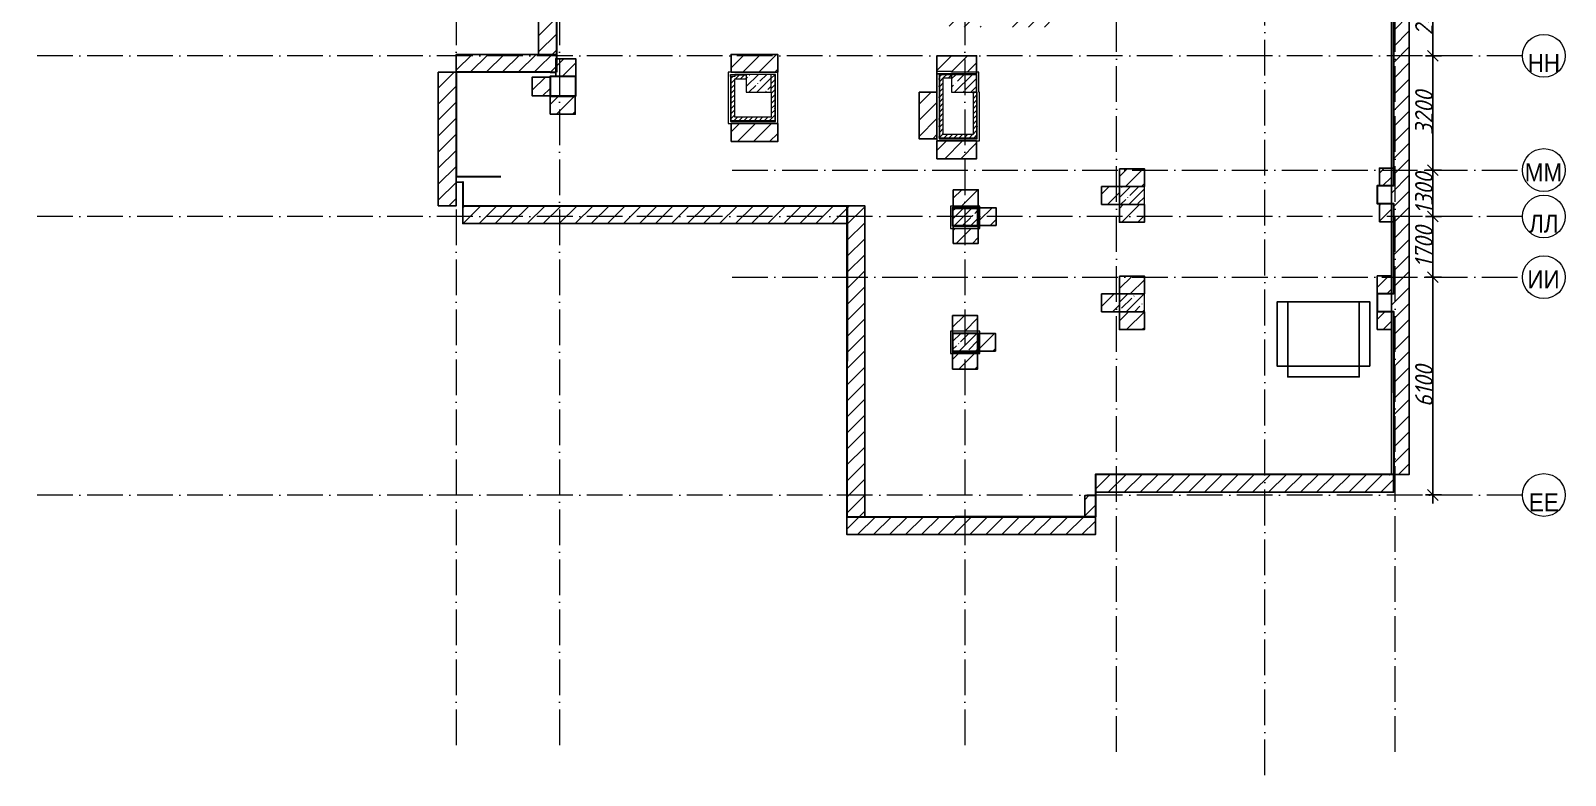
# Model space of a CAD drawing. Header units: millimetres. Extents: x 6277 to 253996, y -115614 to 184496.
# Drawn here: x 97370 to 140352, y 82356 to 103209 of the extents above; entities that cross this region are included whole.
import ezdxf

# ---------------------------------------------------------------- set-up
doc = ezdxf.new("R2010")
doc.units = ezdxf.units.MM
doc.linetypes.add('50_200_ШТРИХ_1Т_ш5_п1_п1_', pattern=[1400, 1000, -200, 0, -200])
for name, color, linetype, lineweight in [('A-ANNO-DIMS', 7, 'Continuous', 9), ('A-WALL', 7, 'Continuous', 5), ('A-WALL-FNSH-1', 7, 'Continuous', 5), ('I-WALL', 7, 'Continuous', 5), ('S-COLS', 7, 'Continuous', 9), ('S-COLS-1', 7, 'Continuous', 5)]:
    doc.layers.add(name, color=color, linetype=linetype, lineweight=lineweight)
for name, color, linetype, lineweight, true_color in [('I-WALL-15', 7, 'Continuous', 5, 0x787878), ('Оси-1', 7, 'Continuous', 20, 0xaaaaaa), ('Оси-2', 7, 'Continuous', 9, 0xaaaaaa), ('Оси-3', 7, '50_200_ШТРИХ_1Т_ш5_п1_п1_', 9, 0xaaaaaa)]:
    doc.layers.add(name, color=color, linetype=linetype, lineweight=lineweight, true_color=true_color)
doc.styles.add('Arial', font='arial.ttf', dxfattribs={"width": 0.9, "height": 500})
doc.styles.add('ISOCPEUR_I_1', font='isocpeui.ttf', dxfattribs={"width": 0.9, "height": 500})
doc.dimstyles.new('ISO-2_5_0_9К_БОЛЬШОЙ', dxfattribs={"dimscale": 304.8, "dimtxt": 497.990588, "dimasz": 0.984252, "dimexe": 0.787402, "dimexo": 0, "dimgap": 0, "dimtad": 1, "dimdec": 0, "dimzin": 0, "dimdsep": 46, "dimtxsty": 'ISOCPEUR_I_1', "dimblk1": 'OBLIQUE', "dimblk2": 'OBLIQUE', "dimsah": 1, "dimcen": 0.09, "dimdle": 0.787402, "dimazin": 0, "dimtfac": 1, "dimtdec": 4, "dimtix": 1, "dimtmove": 0, "dimatfit": 3, "dimfxl": 1, "dimtvp": 1, "dimtolj": 1, "dimtzin": 0, "dimarcsym": 2})
pattern_1 = [(45, (34340.6, 34851.68), (-228.0985, 228.0985), []), (45, (34568.68, 34851.68), (-228.0985, 228.0985), [403.225, -80.645, 6.706, -73.939])]
pattern_2 = [(0, (34312.88, 34904.68), (406.4, 101.6), [6.706, -298.094, 6.706, -298.094, -1625.6]), (0, (34312.88, 34904.68), (406.4, 101.6), [-609.6, 6.706, -602.894, 6.706, -298.094, -711.2]), (0, (34312.88, 34904.68), (406.4, 101.6), [-1524, 6.706, -196.494, 6.706, -501.294]), (120, (34465.28, 34955.48), (-291.18818, 301.15272), [6.706, -298.094, 6.706, -298.094, -1625.6]), (120, (34465.28, 34955.48), (-291.18818, 301.15272), [-609.6, 6.706, -602.894, 6.706, -298.094, -711.2]), (120, (34465.28, 34955.48), (-291.18818, 301.15272), [-1524, 6.706, -196.494, 6.706, -501.294]), (240, (34516.08, 35158.68), (-115.21182, -402.75272), [6.706, -298.094, 6.706, -298.094, -1625.6]), (240, (34516.08, 35158.68), (-115.21182, -402.75272), [-609.6, 6.706, -602.894, 6.706, -298.094, -711.2]), (240, (34516.08, 35158.68), (-115.21182, -402.75272), [-1524, 6.706, -196.494, 6.706, -501.294])]
pattern_3 = [(45, (34312.88, 34904.68), (-70.71068, 70.71068), [])]

# ---------------------------------------------------------------- blocks, each defined once
blk = doc.blocks.new('BSC_Колонна _Прямоугольная - 500х700-V240-АИ_План этажа_Стены_3')
at = {"layer": 'S-COLS-1'}
h = blk.add_hatch(dxfattribs=at)
h.set_pattern_fill('FP_168', color=256, style=0, pattern_type=2)
h.set_pattern_definition([(315, (-64381.04, 93900), (228.0985, 228.0985), []), (315, (-64381.04, 93671.9), (228.0985, 228.0985), [403.225, -80.645, 6.706, -73.939])])
h.paths.add_polyline_path([(-250, 350), (-250, -350), (250, -350), (250, 350), (-17, 350)])
for p, q in [((250, 350), (-250, 350)), ((-250, 350), (-250, -350)), ((250, -350), (250, 350)), ((-250, -350), (250, -350))]:
    blk.add_line(p, q, dxfattribs=at)
blk = doc.blocks.new('BSC_Колонна _Прямоугольная - 500х700-V252-АИ_План этажа_Стены_3')
at = {"layer": 'S-COLS-1'}
h = blk.add_hatch(dxfattribs=at)
h.set_pattern_fill('FP_180', color=256, style=0, pattern_type=2)
h.set_pattern_definition([(315, (-61381.04, 93900), (228.0985, 228.0985), []), (315, (-61381.04, 93671.9), (228.0985, 228.0985), [403.225, -80.645, 6.706, -73.939])])
h.paths.add_polyline_path([(-250, 350), (-250, -350), (250, -350), (250, 350), (152, 350)])
for p, q in [((250, 350), (-250, 350)), ((-250, 350), (-250, -350)), ((250, -350), (250, 350)), ((-250, -350), (250, -350))]:
    blk.add_line(p, q, dxfattribs=at)
blk = doc.blocks.new('BSC_Колонна _Прямоугольная - 500х700-V299-АИ_План этажа_Стены_3')
at = {"layer": 'S-COLS-1'}
h = blk.add_hatch(dxfattribs=at)
h.set_pattern_fill('FP_205', color=256, style=0, pattern_type=2)
h.set_pattern_definition([(315, (-66830.7, 83450), (228.0985, 228.0985), []), (315, (-66830.7, 83221.9), (228.0985, 228.0985), [403.225, -80.645, 6.706, -73.939])])
h.paths.add_polyline_path([(-250, 350), (-250, -350), (250, -350), (250, 350)])
for p, q in [((250, 350), (-250, 350)), ((-250, 350), (-250, -350)), ((250, -350), (250, 350)), ((-250, -350), (250, -350))]:
    blk.add_line(p, q, dxfattribs=at)
blk = doc.blocks.new('Ось сетки - Круг_Ø6_00__ISO-2_5_0_9K_-17386508-АИ_План этажа_Стены_3')
at = {"layer": 'Оси-1'}
blk.add_circle((0, 0), 3, dxfattribs=at)
blk = doc.blocks.new('_Oblique')
at = {"color": 0, "linetype": 'ByBlock', "lineweight": -2}
blk.add_line((-0.5, -0.5), (0.5, 0.5), dxfattribs=at)
blk = doc.blocks.new('*D31')
at = {"layer": 'A-ANNO-DIMS', "color": 0, "lineweight": -2, "transparency": 16777216}
for p, q in [((45339, 96306), (45791, 96306)), ((45551, 89966), (45551, 96546)), ((45339, 90206), (45791, 90206))]:
    blk.add_line(p, q, dxfattribs=at)
at = {"layer": 'Defpoints', "color": 0, "transparency": 16777216}
for p in [(45339, 96306), (45551, 96306), (45339, 90206)]:
    blk.add_point(p, dxfattribs=at)
at = {"layer": 'A-ANNO-DIMS', "color": 0, "lineweight": -2, "transparency": 16777216, "xscale": 300, "yscale": 300, "zscale": 300}
for p, rotation in [((45551, 96306), 90), ((45551, 90206), 270)]:
    blk.add_blockref('_Oblique', p, dxfattribs=dict(at, rotation=rotation))
at = {"layer": 'A-ANNO-DIMS', "color": 0, "transparency": 16777216, "insert": (45301, 93256), "char_height": 500, "width": 1402.04, "attachment_point": 5, "rotation": 90, "style": 'ISOCPEUR_I_1'}
blk.add_mtext('\\A1;6100', dxfattribs=at)
blk = doc.blocks.new('*D32')
at = {"layer": 'A-ANNO-DIMS', "color": 0, "lineweight": -2, "transparency": 16777216}
for p, q in [((45339, 98006), (45791, 98006)), ((45551, 96066), (45551, 98246)), ((45339, 96306), (45791, 96306))]:
    blk.add_line(p, q, dxfattribs=at)
at = {"layer": 'Defpoints', "color": 0, "transparency": 16777216}
for p in [(45339, 98006), (45551, 98006), (45339, 96306)]:
    blk.add_point(p, dxfattribs=at)
at = {"layer": 'A-ANNO-DIMS', "color": 0, "lineweight": -2, "transparency": 16777216, "xscale": 300, "yscale": 300, "zscale": 300}
for p, rotation in [((45551, 98006), 90), ((45551, 96306), 270)]:
    blk.add_blockref('_Oblique', p, dxfattribs=dict(at, rotation=rotation))
at = {"layer": 'A-ANNO-DIMS', "color": 0, "transparency": 16777216, "insert": (45298, 97156), "char_height": 500, "width": 1402.04, "attachment_point": 5, "rotation": 90, "style": 'ISOCPEUR_I_1'}
blk.add_mtext('\\A1;1700', dxfattribs=at)
blk = doc.blocks.new('*D33')
at = {"layer": 'A-ANNO-DIMS', "color": 0, "lineweight": -2, "transparency": 16777216}
for p, q in [((45339, 99306), (45791, 99306)), ((45551, 97766), (45551, 99546)), ((45339, 98006), (45791, 98006))]:
    blk.add_line(p, q, dxfattribs=at)
at = {"layer": 'Defpoints', "color": 0, "transparency": 16777216}
for p in [(45339, 99306), (45551, 99306), (45339, 98006)]:
    blk.add_point(p, dxfattribs=at)
at = {"layer": 'A-ANNO-DIMS', "color": 0, "lineweight": -2, "transparency": 16777216, "xscale": 300, "yscale": 300, "zscale": 300}
for p, rotation in [((45551, 99306), 90), ((45551, 98006), 270)]:
    blk.add_blockref('_Oblique', p, dxfattribs=dict(at, rotation=rotation))
at = {"layer": 'A-ANNO-DIMS', "color": 0, "transparency": 16777216, "insert": (45301, 98656), "char_height": 500, "width": 1402.04, "attachment_point": 5, "rotation": 90, "style": 'ISOCPEUR_I_1'}
blk.add_mtext('\\A1;1300', dxfattribs=at)
blk = doc.blocks.new('*D34')
at = {"layer": 'A-ANNO-DIMS', "color": 0, "lineweight": -2, "transparency": 16777216}
for p, q in [((45551, 99066), (45551, 102746)), ((45339, 102506), (45791, 102506)), ((45339, 99306), (45791, 99306))]:
    blk.add_line(p, q, dxfattribs=at)
at = {"layer": 'Defpoints', "color": 0, "transparency": 16777216}
for p in [(45339, 102506), (45551, 102506), (45339, 99306)]:
    blk.add_point(p, dxfattribs=at)
at = {"layer": 'A-ANNO-DIMS', "color": 0, "lineweight": -2, "transparency": 16777216, "xscale": 300, "yscale": 300, "zscale": 300}
for p, rotation in [((45551, 102506), 90), ((45551, 99306), 270)]:
    blk.add_blockref('_Oblique', p, dxfattribs=dict(at, rotation=rotation))
at = {"layer": 'A-ANNO-DIMS', "color": 0, "transparency": 16777216, "insert": (45301, 100906), "char_height": 500, "width": 1516.96, "attachment_point": 5, "rotation": 90, "style": 'ISOCPEUR_I_1'}
blk.add_mtext('\\A1;3200', dxfattribs=at)
blk = doc.blocks.new('*D35')
at = {"layer": 'A-ANNO-DIMS', "color": 0, "lineweight": -2, "transparency": 16777216}
for p, q in [((45339, 104906), (45791, 104906)), ((45551, 102266), (45551, 105146)), ((45339, 102506), (45791, 102506))]:
    blk.add_line(p, q, dxfattribs=at)
at = {"layer": 'Defpoints', "color": 0, "transparency": 16777216}
for p in [(45339, 104906), (45551, 104906), (45339, 102506)]:
    blk.add_point(p, dxfattribs=at)
at = {"layer": 'A-ANNO-DIMS', "color": 0, "lineweight": -2, "transparency": 16777216, "xscale": 300, "yscale": 300, "zscale": 300}
for p, rotation in [((45551, 104906), 90), ((45551, 102506), 270)]:
    blk.add_blockref('_Oblique', p, dxfattribs=dict(at, rotation=rotation))
at = {"layer": 'A-ANNO-DIMS', "color": 0, "transparency": 16777216, "insert": (45301, 103706), "char_height": 500, "width": 1562.92, "attachment_point": 5, "rotation": 90, "style": 'ISOCPEUR_I_1'}
blk.add_mtext('\\A1;2400', dxfattribs=at)
blk = doc.blocks.new('osi')
at = {"layer": 'Оси-3'}
for p, q in [((18190.8, 126205.7), (18190.8, 83013.9)), ((21090.8, 126205.7), (21090.8, 83013.9)), ((32440.8, 126205.7), (32440.8, 83013.9)), ((36690.8, 83013.9), (36690.8, 126205.7)), ((40840.8, 82355.8), (40840.8, 126205.7)), ((44490.8, 83013.9), (44490.8, 126205.7)), ((48058.7, 102505.8), (6276.8, 102505.8)), ((25922, 99305.8), (48058.7, 99305.8)), ((48058.7, 98005.8), (6276.8, 98005.8)), ((25922, 96305.8), (48058.7, 96305.8)), ((48058.7, 90205.8), (6276.8, 90205.8))]:
    blk.add_line(p, q, dxfattribs=at)
at = {"layer": 'Оси-1', "xscale": 199.9999999999999, "yscale": 199.9999999999999, "zscale": 199.9999999999999}
for p, rotation in [((48658.7, 102505.8), 89.9999999999998), ((48658.7, 99305.8), 269.9999999999995), ((48658.7, 98005.8), 89.9999999999998), ((48658.7, 96305.8), 269.9999999999995), ((48658.7, 90205.8), 89.9999999999998)]:
    blk.add_blockref('Ось сетки - Круг_Ø6_00__ISO-2_5_0_9K_-17386508-АИ_План этажа_Стены_3', p, dxfattribs=dict(at, rotation=rotation))
at = {"layer": 'Оси-2', "char_height": 500, "attachment_point": 5, "line_spacing_factor": 0.936439, "style": 'Arial'}
for s, insert, width in [('\\pxqc,t4.572,9.144,13.716,18.288,22.86,27.432,32.004,36.576,41.148,45.72,50.292,54.864,59.436,64.008,68.58,73.152,77.724,82.296,86.868,91.44,96.012,100.584,105.156,109.728,114.3,118.872,123.444,128.016,132.588,137.16,141.732,146.304;{НН}', (48658.5, 102302.9), 916.2), ('\\pxqc,t4.572,9.144,13.716,18.288,22.86,27.432,32.004,36.576,41.148,45.72,50.292,54.864,59.436,64.008,68.58,73.152,77.724,82.296,86.868,91.44,96.012,100.584,105.156,109.728,114.3,118.872,123.444,128.016,132.588,137.16,141.732,146.304;{ММ}', (48647.3, 99244), 1036.8), ('\\pxqc,t4.572,9.144,13.716,18.288,22.86,27.432,32.004,36.576,41.148,45.72,50.292,54.864,59.436,64.008,68.58,73.152,77.724,82.296,86.868,91.44,96.012,100.584,105.156,109.728,114.3,118.872,123.444,128.016,132.588,137.16,141.732,146.304;{ЛЛ}', (48657.6, 97802.9), 846), ('\\pxqc,t4.572,9.144,13.716,18.288,22.86,27.432,32.004,36.576,41.148,45.72,50.292,54.864,59.436,64.008,68.58,73.152,77.724,82.296,86.868,91.44,96.012,100.584,105.156,109.728,114.3,118.872,123.444,128.016,132.588,137.16,141.732,146.304;{ИИ}', (48648.2, 96244), 916.2), ('\\pxqc,t4.572,9.144,13.716,18.288,22.86,27.432,32.004,36.576,41.148,45.72,50.292,54.864,59.436,64.008,68.58,73.152,77.724,82.296,86.868,91.44,96.012,100.584,105.156,109.728,114.3,118.872,123.444,128.016,132.588,137.16,141.732,146.304;{ЕЕ}', (48657.6, 90002.9), 846)]:
    blk.add_mtext(s, dxfattribs=dict(at, insert=insert, width=width))
at = {"layer": 'A-ANNO-DIMS'}
for base, p1, p2, override, picture, middle in [((45551.2, 104905.8), (45339.1, 102505.8), (45339.1, 104905.8), {"dimpost": '<>', "dimfxl": 2400}, '*D35', (45301.2, 103705.8)), ((45551.2, 102505.8), (45339.1, 99305.8), (45339.1, 102505.8), {"dimpost": '<>', "dimfxl": 3200}, '*D34', (45301.2, 100905.8)), ((45551.2, 99305.8), (45339.1, 98005.8), (45339.1, 99305.8), {"dimpost": '<>', "dimfxl": 1300}, '*D33', (45301.2, 98655.8)), ((45551.2, 98005.8), (45339.1, 96305.8), (45339.1, 98005.8), {"dimpost": '<>', "dimfxl": 1700}, '*D32', (45298, 97155.8)), ((45551.2, 96305.8), (45339.1, 90205.8), (45339.1, 96305.8), {"dimpost": '<>', "dimfxl": 6100}, '*D31', (45301.2, 93255.8))]:
    dim = blk.add_linear_dim(base=base, p1=p1, p2=p2, angle=90, dimstyle='ISO-2_5_0_9К_БОЛЬШОЙ', override=override, dxfattribs=at)
    dim.commit()
    dim.dimension.update_dxf_attribs({"geometry": picture, "text_midpoint": middle})

msp = doc.modelspace()

# ---------------------------------------------------------------- hatches: boundary and pattern name
at = {"true_color": 0xf8991e}
h = msp.add_hatch(dxfattribs=at)
h.set_pattern_fill('ANSI31', color=30, scale=100)
h.paths.add_polyline_path([(135481.1, 96340.4), (135084.7, 96340.4), (135084.7, 95840.4), (135481.1, 95840.4)])
h.paths.add_polyline_path([(135481.1, 95340.4), (135084.7, 95340.4), (135084.7, 94840.4), (135481.1, 94840.4)])
h.paths.add_polyline_path([(135981.1, 116306.4), (135481.1, 116306.4), (135481.1, 116061.4), (135506, 116061.4), (135506, 113790.4), (135481.1, 113790.4), (135481.1, 113271.7), (135511.6, 113271.7), (135511.6, 107940.4), (135481.1, 107940.4), (135481.1, 107426.4), (135533.7, 107426.4), (135533.7, 104590.4), (135481.1, 104590.4), (135481.1, 104090.4), (135538.7, 104090.4), (135538.7, 99360.4), (135541.1, 99360.4), (135541.1, 98860.4), (135481.1, 98860.4), (135481.1, 98371.4), (135539.7, 98371.4), (135541.1, 98360.4), (135541.1, 97860.4), (135539.7, 95840.4), (135481.1, 95840.4), (135481.1, 95340.4), (135541.6, 95340.4), (135546.2, 90781.4), (135981.1, 90781.4)])
h.paths.add_polyline_path([(135481.1, 98360.4), (135144.7, 98360.4), (135144.7, 97860.4), (135481.1, 97860.4)])
h.paths.add_polyline_path([(135481.1, 99360.4), (135144.7, 99360.4), (135144.7, 98860.4), (135481.1, 98860.4)])
h.paths.add_polyline_path([(128564.8, 95337.8), (127864.8, 95337.8), (127864.8, 94837.8), (128564.8, 94837.8)])
h.paths.add_polyline_path([(127864.8, 95837.8), (127364.8, 95837.8), (127364.8, 95337.8), (127864.8, 95337.8)])
h.paths.add_polyline_path([(128564.8, 96337.8), (127864.8, 96337.8), (127864.8, 95837.8), (128564.8, 95837.8)])
h.paths.add_polyline_path([(128564.8, 98337.8), (127864.8, 98337.8), (127864.8, 97843.9), (128564.8, 97843.9)])
h.paths.add_polyline_path([(127864.8, 98843.9), (127364.8, 98843.9), (127364.8, 98343.9), (127864.8, 98343.9)])
h.paths.add_polyline_path([(128564.8, 99343.9), (127864.8, 99343.9), (127864.8, 98843.9), (128564.8, 98843.9)])
h.paths.add_polyline_path([(123910.6, 98752.4), (123210.6, 98752.4), (123210.6, 98292.4), (123910.6, 98292.4)])
h.paths.add_polyline_path([(124410.6, 98252.4), (123950.6, 98252.4), (123950.6, 97752.4), (124410.6, 97752.4)])
h.paths.add_polyline_path([(123910.6, 97672.4), (123210.6, 97672.4), (123210.6, 97252.4), (123910.6, 97252.4)])
h.paths.add_polyline_path([(123890.6, 95232.4), (123190.6, 95232.4), (123190.6, 94792.4), (123890.6, 94792.4)])
h.paths.add_polyline_path([(124390.6, 94732.4), (123950.6, 94732.4), (123950.6, 94232.4), (124390.6, 94232.4)])
h.paths.add_polyline_path([(123890.6, 94172.4), (123190.6, 94172.4), (123190.6, 93732.4), (123890.6, 93732.4)])
h.paths.add_polyline_path([(135541.1, 90781.4), (127190.7, 90781.4), (127190.7, 90281.4), (135541.1, 90281.4)])
h.paths.add_polyline_path([(127190.7, 90189.4), (126890.7, 90189.4), (126890.7, 89597.4), (127190.7, 89597.4)])
h.paths.add_polyline_path([(127190.7, 89597.4), (120231.1, 89597.4), (120231.1, 89097.4), (127190.7, 89097.4)])
h.paths.add_polyline_path([(120731.1, 98305.8), (120241.9, 98305.8), (120241.9, 97805.8), (120231.1, 89597.4), (120731.1, 89597.4)])
h.paths.add_polyline_path([(120231.1, 98305.8), (109471.9, 98305.8), (109471.9, 97805.8), (120231.1, 97805.8)])
h.paths.add_polyline_path([(109287, 102046.4), (108787, 102046.4), (108787, 98305.8), (109287, 98305.8)])
h.paths.add_polyline_path([(112078.1, 102425.4), (112079.1, 102546.4), (109287, 102546.4), (109287, 102046.4), (112078.1, 102046.4)])
h.paths.add_polyline_path([(111918, 101911.9), (111418, 101911.9), (111418, 101380.4), (111918, 101380.4)])
h.paths.add_polyline_path([(112620.1, 101368.4), (111918, 101368.4), (111918, 100868.4), (112620.1, 100868.4)])
h.paths.add_polyline_path([(112638, 102425.4), (112096, 102425.4), (112096, 102046.4), (112078.1, 102046.4), (112078.1, 101925.4), (112638, 101925.4)])
h.paths.add_polyline_path([(118292.9, 100605.4), (116987.9, 100605.4), (116987.9, 100105.4), (118292.9, 100105.4)])
h.paths.add_polyline_path([(118292.9, 102545.4), (116987.9, 102545.4), (116987.9, 102045.4), (118292.9, 102045.4)])
h.paths.add_polyline_path([(119245, 115030.4), (117946, 115030), (117946, 114780), (117946.8, 114530.4), (119245, 114530.4)])
h.paths.add_polyline_path([(112096, 110156.4), (111596, 110156.4), (111596, 102546.4), (112096, 102546.4)])
h.paths.add_polyline_path([(112638, 104678.4), (112096, 104678.4), (112096, 104178.4), (112638, 104178.4)])
h.paths.add_polyline_path([(112655.8, 105735.4), (112096, 105735.4), (112096, 105235.4), (112655.8, 105235.4)])
h.paths.add_polyline_path([(118174.8, 104618), (117414.8, 104618), (117414.8, 104118), (118174.8, 104118)])
h.paths.add_polyline_path([(118174.8, 105730), (117414.8, 105730), (117414.8, 105238), (118174.8, 105238)])
h.paths.add_polyline_path([(123862.9, 100122.9), (122751.4, 100122.9), (122751.4, 99622.9), (123862.9, 99622.9)])
h.paths.add_polyline_path([(122751.4, 101485.4), (122251.4, 101485.4), (122251.4, 100182.9), (122751.4, 100182.9)])
h.paths.add_polyline_path([(123862.9, 102505.4), (122751.4, 102505.4), (122751.4, 102065.4), (123162.9, 102065.4), (123162.9, 102045.4), (123862.9, 102045.4)])
h.paths.add_polyline_path([(126010.6, 103812.4), (124657.2, 103812.4), (124657.2, 103312.4), (126010.6, 103312.4)])
h.paths.add_polyline_path([(126510.6, 104742.7), (126010.6, 104742.7), (126010.6, 103770.7), (126510.6, 103770.7)])
h.paths.add_polyline_path([(123990.6, 103812.4), (123090.6, 103812.4), (123090.6, 103312.4), (123990.6, 103312.4)])
h.paths.add_polyline_path([(123070.6, 104767.8), (122590.6, 104767.8), (122590.6, 103812.4), (123070.6, 103812.4), (123070.6, 103832.4)])
h.paths.add_polyline_path([(123070.6, 106262.7), (123076, 106322.7), (122590.6, 106322.7), (122590.6, 105234.3), (123070.6, 105234.3)])
h.paths.add_polyline_path([(124173.3, 106822.7), (123090.6, 106822.7), (123090.6, 106322.7), (124173.3, 106322.7)])
h.paths.add_polyline_path([(125970.6, 105340.4), (124702.3, 105340.4), (124702.3, 104840.4), (125970.6, 104840.4)])
h.paths.add_polyline_path([(128564.8, 104086.2), (127864.8, 104086.2), (127864.8, 103586.2), (128564.8, 103586.2)])
h.paths.add_polyline_path([(127864.8, 104586.2), (127364.8, 104586.2), (127364.8, 104086.2), (127864.8, 104086.2)])
h.paths.add_polyline_path([(128564.8, 105086.2), (127864.8, 105086.2), (127864.8, 104587.8), (128564.8, 104587.8)])
h.paths.add_polyline_path([(128564.8, 107436.2), (127864.8, 107436.2), (127864.8, 106936.2), (128564.8, 106936.2)])
h.paths.add_polyline_path([(127864.8, 107936.2), (127364.8, 107936.2), (127364.8, 107436.2), (127864.8, 107436.2)])
h.paths.add_polyline_path([(128564.8, 108436.2), (127864.8, 108436.2), (127864.8, 107937.8), (128564.8, 107937.8)])
h.paths.add_polyline_path([(135481.1, 104087.8), (135084.7, 104087.8), (135084.7, 103587.8), (135481.1, 103587.8)])
h.paths.add_polyline_path([(135481.1, 105087.8), (135084.7, 105087.8), (135084.7, 104590.4), (135481.1, 104590.4)])
h.paths.add_polyline_path([(135481.1, 108440.4), (135102.6, 108440.4), (135102.6, 107940.4), (135481.1, 107940.4)])
h.paths.add_polyline_path([(135481.1, 107426.4), (135102.6, 107426.4), (135102.6, 106940.4), (135481.1, 106940.4)])
h.paths.add_polyline_path([(135481.1, 116806.4), (127749, 116806.4), (127749, 116306.4), (135481.1, 116306.4)])
h.paths.add_polyline_path([(128564.8, 113284.2), (127864.8, 113284.2), (127864.8, 112784.2), (128564.8, 112784.2)])
h.paths.add_polyline_path([(127804.8, 113784.2), (127364.8, 113784.2), (127364.8, 113284.2), (127804.8, 113284.2)])
h.paths.add_polyline_path([(128564.8, 114284.2), (127864.8, 114284.2), (127864.8, 113787.8), (128564.8, 113787.8)])
h.paths.add_polyline_path([(127749, 116806.4), (127249, 116806.4), (127249, 116096.4), (127749, 116096.4)])
h.paths.add_polyline_path([(128449, 120363.4), (127949, 120363.4), (127949, 116806.4), (128449, 116806.4)])
h.paths.add_polyline_path([(128789, 116306.4), (128289, 116306.4), (128289, 116096.4), (128789, 116096.4)])
h.paths.add_polyline_path([(127949, 120633.4), (127519, 120633.4), (127519, 120133.4), (127949, 120133.4)])
h.paths.add_polyline_path([(127949, 119046.4), (127749, 119046.4), (127749, 118546.4), (127949, 118546.4)])
h.paths.add_polyline_path([(127519, 120363.4), (127019, 120363.4), (127019, 120133.4), (127519, 120133.4)])
h.paths.add_polyline_path([(127519, 120633.4), (127519, 120870.4), (117945, 120870.4), (117945, 120370.4), (127519, 120370.4)])
h.paths.add_polyline_path([(123295, 120370.4), (122795, 120370.4), (122795, 120107.4), (123295, 120107.4)])
h.paths.add_polyline_path([(124319, 120363.4), (123819, 120363.4), (123819, 120107.4), (124319, 120107.4)])
h.paths.add_polyline_path([(124067.4, 118663.4), (122984.8, 118663.4), (122984.8, 118163.4), (124067.4, 118163.4)])
h.paths.add_polyline_path([(124067.4, 115673.4), (122984.8, 115673.4), (122984.8, 115173.4), (124067.4, 115173.4)])
h.paths.add_polyline_path([(122984.8, 116648.8), (122484.8, 116648.8), (122484.8, 115673.4), (122984.8, 115673.4)])
h.paths.add_polyline_path([(122984.8, 118163.4), (122484.8, 118163.4), (122484.8, 117152), (122984.8, 117152)])
h.paths.add_polyline_path([(117927, 120370.4), (117427, 120370.4), (117427, 110681.4), (117927, 110681.4)])
h.paths.add_polyline_path([(119745, 114530.4), (119245, 114530.4), (119245, 113032.4), (119745, 113032.4)])
h.paths.add_polyline_path([(117927, 110656.4), (112096, 110656.4), (112096, 110156.4), (117927, 110156.4)])
h.paths.add_polyline_path([(118557, 110685.6), (118057, 110685.6), (118057, 110156.4), (118557, 110156.4)])
h.paths.add_polyline_path([(123970.6, 109262.7), (122764.1, 109262.7), (122764.1, 108762.7), (123970.6, 108762.7)])
h.paths.add_polyline_path([(122660.6, 110179.4), (122160.6, 110179.4), (122160.6, 109322.7), (122660.6, 109322.7)])
h.paths.add_polyline_path([(122660.6, 113032.4), (122160.6, 113032.4), (122160.6, 110672), (122660.6, 110672)])
h.paths.add_polyline_path([(123993.3, 113592.4), (122786.8, 113592.4), (122786.8, 113092.4), (123993.3, 113092.4)])
at = {"layer": 'I-WALL'}
h = msp.add_hatch(dxfattribs=at)
h.set_pattern_fill('FP_5', color=256, style=0, pattern_type=2)
h.set_pattern_definition(pattern_3)
h.paths.add_polyline_path([(116987.9, 100685.4), (117087.9, 100685.4), (117087.9, 101925.4), (116987.9, 101925.4)])
h = msp.add_hatch(dxfattribs=at)
h.set_pattern_fill('FP_5', color=256, style=0, pattern_type=2)
h.set_pattern_definition(pattern_3)
h.paths.add_polyline_path([(117087.9, 101865.4), (117412.9, 101865.4), (117412.9, 101965.4), (117087.9, 101965.4), (117087.9, 101925.4)])
h = msp.add_hatch(dxfattribs=at)
h.set_pattern_fill('FP_5', color=256, style=0, pattern_type=2)
h.set_pattern_definition(pattern_3)
h.paths.add_polyline_path([(118212.9, 100685.4), (118212.9, 101985.4), (118112.9, 101985.4), (118112.9, 100685.4)])
h = msp.add_hatch(dxfattribs=at)
h.set_pattern_fill('FP_5', color=256, style=0, pattern_type=2)
h.set_pattern_definition(pattern_3)
h.paths.add_polyline_path([(123162.9, 101885.4), (123162.9, 101985.4), (122831.4, 101985.4), (122831.4, 101885.4), (122931.4, 101885.4)])
h = msp.add_hatch(dxfattribs=at)
h.set_pattern_fill('FP_5', color=256, style=0, pattern_type=2)
h.set_pattern_definition(pattern_3)
h.paths.add_polyline_path([(122931.4, 100302.9), (122931.4, 101885.4), (122831.4, 101885.4), (122831.4, 100302.9)])
h = msp.add_hatch(dxfattribs=at)
h.set_pattern_fill('FP_5', color=256, style=0, pattern_type=2)
h.set_pattern_definition(pattern_3)
h.paths.add_polyline_path([(123862.9, 100202.9), (123862.9, 101485.4), (123762.9, 101485.4), (123762.9, 100202.9)])
h = msp.add_hatch(dxfattribs=at)
h.set_pattern_fill('FP_5', color=256, style=0, pattern_type=2)
h.set_pattern_definition(pattern_3)
h.paths.add_polyline_path([(117087.9, 100685.4), (118112.9, 100685.4), (118112.9, 100785.4), (117087.9, 100785.4)])
h = msp.add_hatch(dxfattribs=at)
h.set_pattern_fill('FP_5', color=256, style=0, pattern_type=2)
h.set_pattern_definition(pattern_3)
h.paths.add_polyline_path([(122831.4, 100202.9), (123762.9, 100202.9), (123762.9, 100302.9), (122831.4, 100302.9)])
at = {"layer": 'I-WALL-15'}
h = msp.add_hatch(dxfattribs=at)
h.set_pattern_fill('FP_3', color=256, style=0, pattern_type=2)
h.set_pattern_definition(pattern_2)
h.paths.add_polyline_path([(116987.9, 100665.4), (116987.9, 101925.4), (116967.9, 101925.4), (116967.9, 100665.4)])
h = msp.add_hatch(dxfattribs=at)
h.set_pattern_fill('FP_3', color=256, style=0, pattern_type=2)
h.set_pattern_definition(pattern_2)
h.paths.add_polyline_path([(117412.9, 101965.4), (117412.9, 101985.4), (117087.9, 101985.4), (117087.9, 101965.4)])
h = msp.add_hatch(dxfattribs=at)
h.set_pattern_fill('FP_3', color=256, style=0, pattern_type=2)
h.set_pattern_definition(pattern_2)
h.paths.add_polyline_path([(118232.9, 100665.4), (118232.9, 101985.4), (118212.9, 101985.4), (118212.9, 100665.4)])
h = msp.add_hatch(dxfattribs=at)
h.set_pattern_fill('FP_3', color=256, style=0, pattern_type=2)
h.set_pattern_definition(pattern_2)
h.paths.add_polyline_path([(123162.9, 101985.4), (123162.9, 102005.4), (122811.4, 102005.4), (122811.4, 101985.4), (122831.4, 101985.4)])
h = msp.add_hatch(dxfattribs=at)
h.set_pattern_fill('FP_3', color=256, style=0, pattern_type=2)
h.set_pattern_definition(pattern_2)
h.paths.add_polyline_path([(122811.4, 100202.9), (122831.4, 100202.9), (122831.4, 101985.4), (122811.4, 101985.4), (122811.4, 100302.9)])
h = msp.add_hatch(dxfattribs=at)
h.set_pattern_fill('FP_3', color=256, style=0, pattern_type=2)
h.set_pattern_definition(pattern_2)
h.paths.add_polyline_path([(123882.9, 100182.9), (123882.9, 101485.4), (123862.9, 101485.4), (123862.9, 100182.9)])
h = msp.add_hatch(dxfattribs=at)
h.set_pattern_fill('FP_3', color=256, style=0, pattern_type=2)
h.set_pattern_definition(pattern_2)
h.paths.add_polyline_path([(118112.9, 100665.4), (118212.9, 100665.4), (118212.9, 100685.4), (116987.9, 100685.4), (116987.9, 100665.4), (117528.6, 100665.4)])
h = msp.add_hatch(dxfattribs=at)
h.set_pattern_fill('FP_3', color=256, style=0, pattern_type=2)
h.set_pattern_definition(pattern_2)
h.paths.add_polyline_path([(123862.9, 100182.9), (123862.9, 100202.9), (122811.4, 100202.9), (122811.4, 100182.9), (123762.9, 100182.9)])
at = {"layer": 'S-COLS-1'}
h = msp.add_hatch(dxfattribs=at)
h.set_pattern_fill('FP_1', color=256, style=0, pattern_type=2)
h.set_pattern_definition([(45, (34312.88, 34904.68), (-228.0985, 228.0985), []), (45, (34540.98, 34904.68), (-228.0985, 228.0985), [403.225, -80.645, 6.706, -73.939])])
h.paths.add_polyline_path([(123162.9, 101485.4), (123862.9, 101485.4), (123862.9, 101985.4), (123162.9, 101985.4)])
h = msp.add_hatch(dxfattribs=at)
h.set_pattern_fill('FP_1', color=256, style=0, pattern_type=2)
h.set_pattern_definition(pattern_1)
h.paths.add_polyline_path([(123190.6, 97732.4), (123890.6, 97732.4), (123890.6, 98232.4), (123190.6, 98232.4)])
h = msp.add_hatch(dxfattribs=at)
h.set_pattern_fill('FP_1', color=256, style=0, pattern_type=2)
h.set_pattern_definition(pattern_1)
h.paths.add_polyline_path([(123190.6, 94232.4), (123890.6, 94232.4), (123890.6, 94732.4), (123190.6, 94732.4)])

# ---------------------------------------------------------------- linework, layer by layer
at = {"lineweight": 30}
for points in [[(135261, 116306.4), (135261, 116061.4), (135506, 116061.4), (135506, 113790.4), (135071, 113790.4), (135081.6, 113271.7), (135511.6, 113271.7), (135511.6, 107940.4), (135091.6, 107940.4), (135105.7, 107426.4), (135533.7, 107426.4), (135533.7, 104590.4), (135073.7, 104590.4), (135073.7, 104090.4), (135538.7, 104090.4), (135538.7, 98860.4), (135083.7, 98860.4), (135083.7, 98371.4), (135539.7, 98371.4), (135539.7, 95840.4), (135084.7, 95840.4), (135084.7, 95340.4), (135541.6, 95340.4), (135546.2, 90781.4)], [(118070, 110156.4), (112096, 110156.4), (112096, 105235.4), (112638, 105235.4), (112638, 104678.4), (112096, 104678.4), (112096, 102046.4)], [(111918, 102046.4), (109287, 102046.4), (109287, 101916.4)], [(109287, 101916.4), (109287, 99123.4), (110534.2, 99123.4)], [(111918, 102046.4), (112096, 102046.4)], [(111918, 101916.4), (111918, 101925.4)], [(109287, 98971.4), (109471.9, 98975.8), (109471.9, 98305.8), (120241.9, 98305.8)], [(120241.9, 98305.8), (120231.1, 89597.4), (127190.7, 89597.4)], [(135546.7, 95161.4), (135546.7, 90781.4)], [(135541.1, 90781.4), (135421.1, 90781.4), (135426.7, 90781.4), (127190.7, 90781.4), (127190.7, 89597.4), (123258.7, 89597.4)], [(135546.7, 90211.4), (135546.7, 90211.4), (135546.7, 90211.4)]]:
    msp.add_lwpolyline(points, dxfattribs=at)
at = {"color": 3}
for points in [[(135481.1, 116306.4), (135981.1, 116306.4), (135981.1, 90781.4), (135481.1, 90781.4)], [(112096, 102546.4), (111596, 102546.4), (111596, 110156.4), (112096, 110156.4)], [(112096, 102046.4), (109287, 102046.4), (109287, 102546.4), (112096, 102546.4)], [(112078.1, 101925.4), (112638, 101925.4), (112638, 102425.4), (112078.1, 102425.4)], [(116987.9, 102045.4), (118292.9, 102045.4), (118292.9, 102545.4), (116987.9, 102545.4)], [(122751.4, 102005.4), (123862.9, 102005.4), (123862.9, 102505.4), (122751.4, 102505.4)], [(109287, 102046.4), (108787, 102046.4), (108787, 98305.8), (109287, 98305.8)], [(111918, 101380.4), (111418, 101380.4), (111418, 101911.9), (111918, 101911.9)], [(111918, 100868.4), (112620.1, 100868.4), (112620.1, 101368.4), (111918, 101368.4)], [(116987.9, 100105.4), (118292.9, 100105.4), (118292.9, 100605.4), (116987.9, 100605.4)], [(122751.4, 99622.9), (123862.9, 99622.9), (123862.9, 100122.9), (122751.4, 100122.9)], [(127864.8, 99343.9), (128564.8, 99343.9), (128564.8, 98843.9), (127864.8, 98843.9)], [(135144.7, 98860.4), (135541.1, 98860.4), (135541.1, 99360.4), (135144.7, 99360.4)], [(123210.6, 98752.4), (123910.6, 98752.4), (123910.6, 98252.4), (123210.6, 98252.4)], [(127864.8, 98343.9), (127364.8, 98343.9), (127364.8, 98843.9), (127864.8, 98843.9)], [(120241.9, 98305.8), (109471.9, 98305.8), (109471.9, 97805.8), (120241.9, 97805.8)], [(120231.1, 89597.4), (120731.1, 89597.4), (120731.1, 98305.8), (120231.1, 98305.8)], [(124410.6, 97752.4), (123910.6, 97752.4), (123910.6, 98252.4), (124410.6, 98252.4)], [(127864.8, 98343.9), (128564.8, 98343.9), (128564.8, 97843.9), (127864.8, 97843.9)], [(135144.7, 97860.4), (135541.1, 97860.4), (135541.1, 98360.4), (135144.7, 98360.4)], [(123210.6, 97752.4), (123910.6, 97752.4), (123910.6, 97252.4), (123210.6, 97252.4)], [(127864.8, 96337.8), (128564.8, 96337.8), (128564.8, 95837.8), (127864.8, 95837.8)], [(135084.7, 95840.4), (135481.1, 95840.4), (135481.1, 96340.4), (135084.7, 96340.4)], [(127864.8, 95337.8), (127364.8, 95337.8), (127364.8, 95837.8), (127864.8, 95837.8)], [(123190.6, 95232.4), (123890.6, 95232.4), (123890.6, 94732.4), (123190.6, 94732.4)], [(127864.8, 95337.8), (128564.8, 95337.8), (128564.8, 94837.8), (127864.8, 94837.8)], [(135084.7, 94840.4), (135481.1, 94840.4), (135481.1, 95340.4), (135084.7, 95340.4)], [(124390.6, 94232.4), (123890.6, 94232.4), (123890.6, 94732.4), (124390.6, 94732.4)], [(123190.6, 94232.4), (123890.6, 94232.4), (123890.6, 93732.4), (123190.6, 93732.4)], [(127190.7, 90781.4), (135541.1, 90781.4), (135541.1, 90281.4), (127190.7, 90281.4)], [(127190.7, 89597.4), (126890.7, 89597.4), (126890.7, 90189.4), (127190.7, 90189.4)], [(127190.7, 89597.4), (120231.1, 89597.4), (120231.1, 89097.4), (127190.7, 89097.4)]]:
    msp.add_lwpolyline(points, close=True, dxfattribs=at)
at = {"lineweight": 30}
for points in [[(112638, 101925.4), (111918, 101925.4), (111918, 101380.4), (112638, 101380.4)], [(123190.6, 97732.4), (123910.6, 97732.4), (123910.6, 98252.4), (123190.6, 98252.4)], [(123190.6, 94207.4), (123920.6, 94207.4), (123920.6, 94732.4), (123190.6, 94732.4)]]:
    msp.add_lwpolyline(points, close=True, dxfattribs=at)
at = {"color": 3}
for points in [[(122251.4, 101485.4), (122251.4, 100182.9), (122751.4, 100182.9), (122751.4, 102065.4)], [(122751.4, 102065.4), (122751.4, 101485.4), (122251.4, 101485.4)]]:
    msp.add_lwpolyline(points, dxfattribs=at)
at = {"color": 5}
for points in [[(132578.8, 93814.8), (132278.8, 93814.8), (132278.8, 95614.8), (132578.8, 95614.8)], [(134578.8, 93814.8), (132578.8, 93814.8), (132578.8, 95614.8), (134578.8, 95614.8)], [(134578.8, 93814.8), (134578.8, 93814.8), (134578.8, 95614.8), (134578.8, 95614.8)], [(134878.8, 93814.8), (134578.8, 93814.8), (134578.8, 95614.8), (134878.8, 95614.8)], [(134578.8, 93814.8), (132578.8, 93814.8), (132578.8, 93514.8), (134578.8, 93514.8)]]:
    msp.add_lwpolyline(points, close=True, dxfattribs=at)
at = {"layer": 'A-WALL'}
for p, q in [((116907.9, 102045.4), (116907.9, 100605.4)), ((118292.9, 102045.4), (116907.9, 102045.4)), ((116967.9, 101925.4), (116967.9, 101985.4)), ((116967.9, 101985.4), (117087.9, 101985.4)), ((116987.9, 100685.4), (116987.9, 101925.4)), ((117412.9, 101965.4), (117087.9, 101965.4)), ((118212.9, 101985.4), (118212.9, 100685.4)), ((118292.9, 100605.4), (118292.9, 102045.4)), ((122751.4, 102065.4), (122751.4, 100122.9)), ((123162.9, 102065.4), (122751.4, 102065.4)), ((122811.4, 102005.4), (122811.4, 100202.9)), ((122831.4, 100202.9), (122831.4, 101985.4)), ((122831.4, 101985.4), (123862.9, 101985.4)), ((123162.9, 102045.4), (123162.9, 102065.4)), ((123922.9, 102045.4), (123162.9, 102045.4)), ((123162.9, 102005.4), (123162.9, 101985.4)), ((123862.9, 101985.4), (123862.9, 100202.9)), ((123922.9, 101485.4), (123922.9, 102045.4)), ((123862.9, 101485.4), (123882.9, 101485.4)), ((123882.9, 100182.9), (123882.9, 101485.4)), ((123942.9, 101485.4), (123922.9, 101485.4)), ((123942.9, 100122.9), (123942.9, 101485.4)), ((116907.9, 100605.4), (118292.9, 100605.4)), ((118212.9, 100685.4), (116987.9, 100685.4)), ((123862.9, 100202.9), (122831.4, 100202.9)), ((122751.4, 100122.9), (123942.9, 100122.9)), ((123950.6, 98292.4), (123130.6, 98292.4)), ((123130.6, 98292.4), (123130.6, 97672.4)), ((123190.6, 98232.4), (123890.6, 98232.4)), ((123190.6, 97732.4), (123190.6, 98232.4)), ((123890.6, 98232.4), (123890.6, 97732.4)), ((123950.6, 97672.4), (123950.6, 98292.4)), ((123130.6, 97672.4), (123950.6, 97672.4)), ((123890.6, 97732.4), (123190.6, 97732.4)), ((127864.8, 95897.8), (127864.8, 95837.8)), ((127864.8, 95837.8), (127804.8, 95837.8)), ((127804.8, 95337.8), (127864.8, 95337.8)), ((127864.8, 95337.8), (127864.8, 95277.8)), ((123130.6, 94792.4), (123130.6, 94172.4)), ((123950.6, 94792.4), (123130.6, 94792.4)), ((123190.6, 94232.4), (123190.6, 94732.4)), ((123190.6, 94732.4), (123890.6, 94732.4)), ((123890.6, 94732.4), (123890.6, 94232.4)), ((123950.6, 94172.4), (123950.6, 94792.4)), ((123130.6, 94172.4), (123950.6, 94172.4)), ((123890.6, 94232.4), (123190.6, 94232.4))]:
    msp.add_line(p, q, dxfattribs=at)
at = {"layer": 'A-WALL-FNSH-1'}
for p, q in [((116967.9, 101925.4), (116967.9, 100665.4)), ((117087.9, 101925.4), (116967.9, 101925.4)), ((117412.9, 101985.4), (117087.9, 101985.4)), ((117087.9, 101985.4), (117087.9, 101925.4)), ((118232.9, 101985.4), (118112.9, 101985.4)), ((118232.9, 100665.4), (118232.9, 101985.4)), ((123162.9, 102005.4), (122811.4, 102005.4)), ((122931.4, 101885.4), (123162.9, 101885.4)), ((122931.4, 100302.9), (122931.4, 101885.4)), ((123162.9, 101885.4), (123162.9, 101985.4)), ((117087.9, 100785.4), (117087.9, 101865.4)), ((117087.9, 101865.4), (117412.9, 101865.4)), ((118112.9, 101485.4), (118112.9, 100785.4)), ((123862.9, 101485.4), (123762.9, 101485.4)), ((123762.9, 101485.4), (123762.9, 100302.9)), ((116967.9, 100665.4), (118232.9, 100665.4)), ((118112.9, 100785.4), (117087.9, 100785.4)), ((122811.4, 100202.9), (122811.4, 100182.9)), ((122811.4, 100182.9), (123882.9, 100182.9)), ((123762.9, 100302.9), (122931.4, 100302.9))]:
    msp.add_line(p, q, dxfattribs=at)
at = {"layer": 'S-COLS-1'}
for p, q in [((123862.9, 101985.4), (123162.9, 101985.4)), ((123162.9, 101985.4), (123162.9, 101485.4)), ((123862.9, 101485.4), (123862.9, 101985.4)), ((123162.9, 101485.4), (123862.9, 101485.4)), ((123890.6, 98232.4), (123190.6, 98232.4)), ((123190.6, 98232.4), (123190.6, 97732.4)), ((123890.6, 97732.4), (123890.6, 98232.4)), ((123190.6, 97732.4), (123890.6, 97732.4)), ((123890.6, 94732.4), (123190.6, 94732.4)), ((123190.6, 94732.4), (123190.6, 94232.4)), ((123890.6, 94232.4), (123890.6, 94732.4)), ((123190.6, 94232.4), (123890.6, 94232.4))]:
    msp.add_line(p, q, dxfattribs=at)

# ---------------------------------------------------------------- block references
msp.add_blockref('osi', (91093.2, 0))
at = {"layer": 'S-COLS', "rotation": 89.9999999999999}
for name, p in [('BSC_Колонна _Прямоугольная - 500х700-V299-АИ_План этажа_Стены_3', (117762.9, 101735.4)), ('BSC_Колонна _Прямоугольная - 500х700-V240-АИ_План этажа_Стены_3', (128214.8, 98587.8)), ('BSC_Колонна _Прямоугольная - 500х700-V252-АИ_План этажа_Стены_3', (128214.8, 95587.8))]:
    msp.add_blockref(name, p, dxfattribs=at)

doc.saveas('drawing.dxf')
